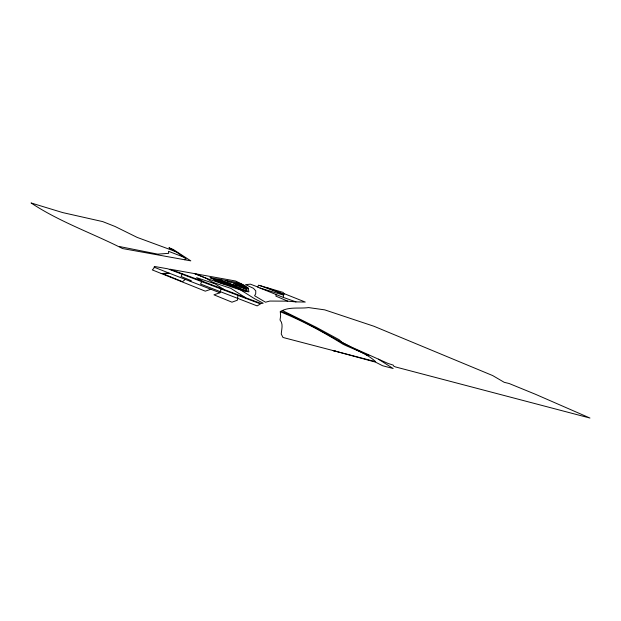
<?xml version="1.0" encoding="UTF-8"?>
<svg xmlns="http://www.w3.org/2000/svg" width="621" height="621" viewBox="0 0 621 621"><rect width="100%" height="100%" fill="white"/><g stroke="black" fill="none" stroke-linecap="round" stroke-linejoin="round"><path stroke-width="0.93" d="M201.709 281.523L200.591 284.038L257.125 305.889L260.494 303.917L167.841 268.808L154.412 266.463L153.822 268.373L152.277 269.91L205.279 291.156L210.868 289.277M260.02 288.035L283.587 295.185L284.014 293.586L283.036 292.382L258.468 285.179L257.824 287.174L283.16 297.358L295.976 301.891L305.253 302.054L284.014 293.586M237.959 295.441L237.377 300.215L231.967 302.186L213.942 294.82L219.927 292.778L221.099 288.951M283.285 297.024L283.642 294.859M276.221 294.385L275.903 296.139L287.74 301.154L295.976 301.891M182.326 274.133L181.06 276.485L191.338 280.715L190.22 281.297M280.273 311.711C302.078 320.708 323.052 331.738 343.048 344.251C354.071 349.53 366.592 353.186 375.666 361.701L282.982 337.467L281.259 334.044C281.499 329.355 283.541 324.007 280.04 319.986L280.638 315.81L280.273 311.711C288.509 306.355 299.33 308.901 308.559 307.581L324.713 309.863L373.974 326.266L492.655 375.558L504.229 382.319L509.135 383.514L535.527 394.304L589.95 418.042L395.445 366.926L393.613 366.072L393.209 365.109L387.993 363.432L351.665 347.186L342.194 342.412L339.136 339.71L315.934 327.127L282.392 310.516M185.33 279.403L182.504 281.678L162.399 273.481L169.316 273.209L219.927 292.778M184.693 259.757L186.083 258.973L178.53 253.43L168.943 247.748L173.174 249.417L190.787 260.851L122.523 248.547C92.195 233.123 59.6 221.907 31.05 202.958L62.682 212.584L102.729 221.612L115.009 226.463L137.125 237.385L174.936 251.319M161.165 273.527L169.316 273.209L154.303 267.255M287.74 301.154L269.786 301.053L265.516 302.217L254.571 295.736L255.705 293.818L255.774 290.869L253.492 288.33L245.559 284.628L250.418 284.17L257.847 287.018M215.534 279.644L222.931 280.971L218.972 279.24M241.616 284.34L229.91 282.229L225.951 280.49M232.898 284.798L239.434 285.978M235.095 285.769L222.023 283.409L214.167 279.962L227.239 282.322L237.61 286.871L246.366 288.447M241.631 286.941L248.167 288.121L248.928 291.87L242.4 290.628L206.172 278.247L194.854 273.675L206.172 278.247L224.197 289.619M234.195 286.25L243.005 289.782M366.32 355.018L368.866 355.484C338.476 342.823 311.54 323.207 280.816 311.23M119.418 246.529L157.781 254.144L168.687 253.337L168.477 251.295L183.296 256.97M336.9 351.571L332.623 350.454L375.488 362.128L382.583 365.738L393.147 368.509L378.406 359.163M212.335 282.213L230.802 288.33L245.691 297.769L261.177 303.514L263.195 303.219L254.16 298.46L240.917 290.123M214.555 283.634L196.601 277.672L202.035 281.049L245.691 297.769M210.698 277.936L235.91 286.863L242.268 289.65L246.77 290.457L246.133 287.298M260.137 285.598L283.75 294.517M266.044 287.352L283.797 294.098M202.035 281.049L169.875 269.172L235.6 281.018L244.418 285.373L248.167 288.121L240.311 284.674L233.775 283.494L244.146 288.043M238.138 284.286L245.994 287.733M235.957 283.89L243.812 287.337M242.477 287.748L246.591 289.549M225.058 281.926L232.914 285.373M222.877 281.53L230.733 284.977M220.703 281.142L228.559 284.589M218.522 280.746L226.378 284.193M216.341 280.358L224.197 283.805M237.657 282.602L209.976 277.618L221.495 282.671L243.448 290.426L247.104 291.078L246.382 287.476L242.827 284.876L237.657 282.602"/></g></svg>
